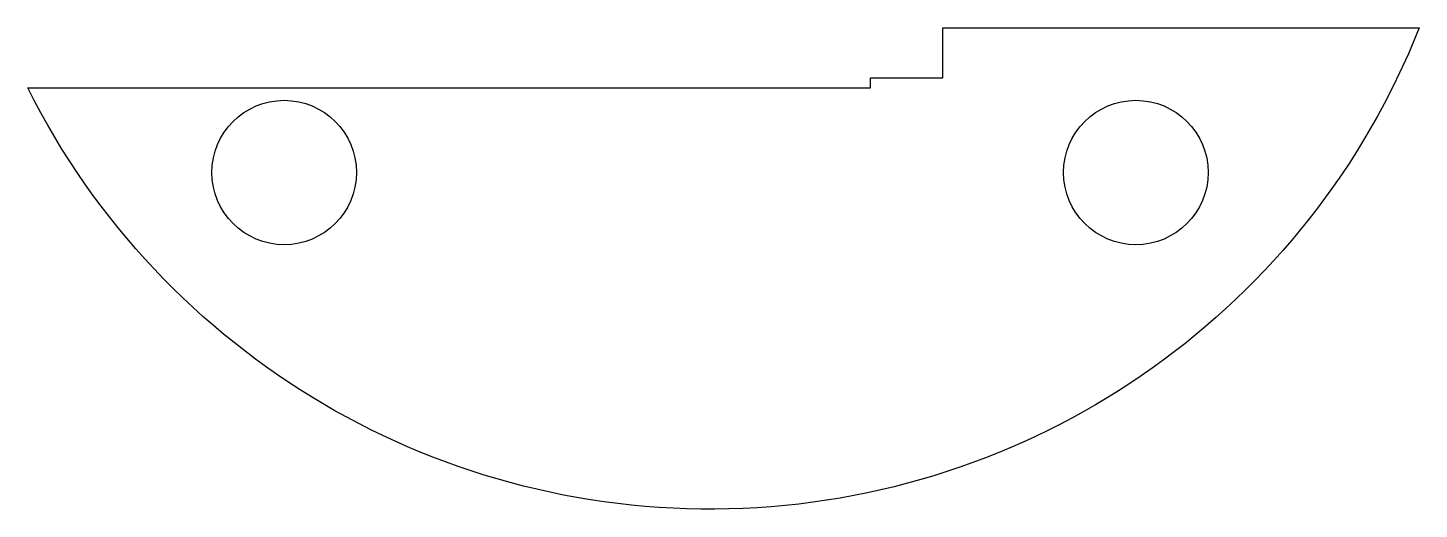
# Model space of a CAD drawing. Header units: millimetres. Extents: x -17 to 17.7, y -19 to -7.
import ezdxf

# ---------------------------------------------------------------- set-up
doc = ezdxf.new("R2010")
doc.units = ezdxf.units.MM
doc.layers.get('0').update_dxf_attribs({"linetype": 'CONTINUOUS'})

msp = doc.modelspace()

# ---------------------------------------------------------------- linework, layer by layer
msp.add_lwpolyline([(-16.993, -8.5), (4, -8.5), (4, -8.25), (5.8, -8.25), (5.8, -7), (17.664, -7, -0.648209)], format="xyb", close=True)
for centre in [(-10.607, -10.607), (10.607, -10.607)]:
    msp.add_circle(centre, 1.8)

doc.saveas('drawing.dxf')
